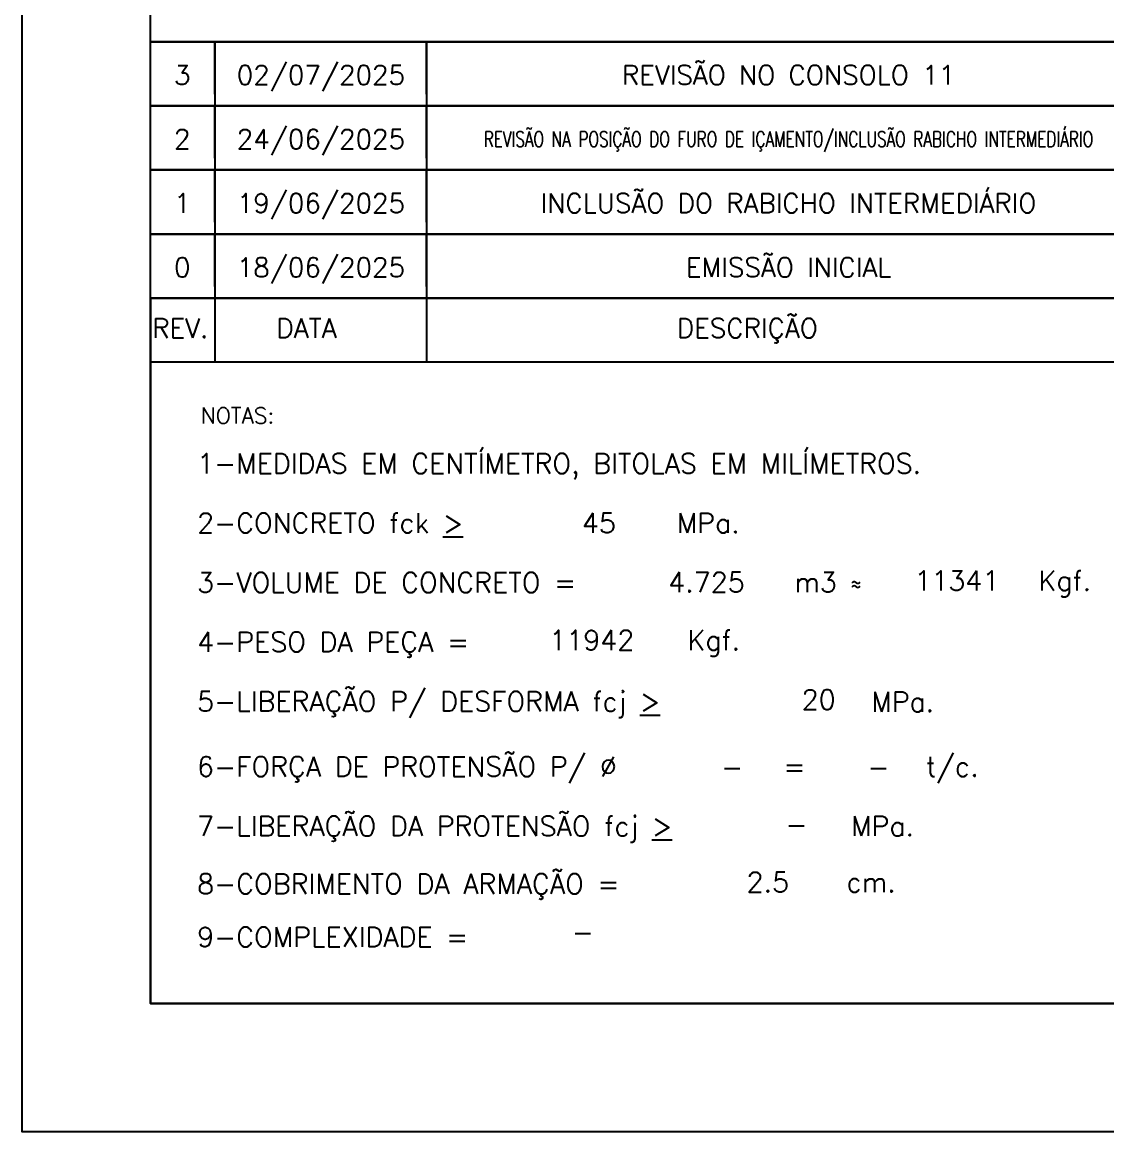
# Model space of a CAD drawing. Header units: centimetres. Extents: x 1658 to 19651, y 8082 to 11444.
# Drawn here: x 6913 to 7547, y 8294 to 8943 of the extents above; entities that cross this region are included whole.
import ezdxf
from ezdxf.enums import TextEntityAlignment as Align

# ---------------------------------------------------------------- set-up
doc = ezdxf.new("R2010")
doc.units = ezdxf.units.CM
doc.header["$LTSCALE"] = 50
doc.header["$MEASUREMENT"] = 0
for name, color, linetype in [('FORMATO-PRECON', 2, 'Continuous'), ('HACHURAS-PRECON', 1, 'Continuous'), ('LINHA-01-PRECON', 1, 'Continuous'), ('NOTAS-PRECON', 2, 'Continuous')]:
    doc.layers.add(name, color=color, linetype=linetype)
doc.styles.add('PRECON-ROMANS', font='romans.shx')
doc.styles.add('ROMANS', font='ROMANS.SHX', dxfattribs={"oblique": 15, "height": 3})

# ---------------------------------------------------------------- blocks, each defined once
blk = doc.blocks.new('A$C2E607E54')
at = {"layer": 'FORMATO-PRECON'}
blk.add_lwpolyline([(0, 4200), (2970, 4200), (2970, 0), (0, 0)], close=True, dxfattribs=at)
at = {"layer": 'FORMATO-PRECON', "color": 6}
blk.add_lwpolyline([(100, 3950), (2870, 3950), (2870, 100), (100, 100)], close=True, dxfattribs=at)
blk = doc.blocks.new('NOTAS')
at = {"layer": 'NOTAS-PRECON', "color": 3, "style": 'ROMANS'}
blk.add_text('NOTAS:', height=11.934, dxfattribs=at).set_placement((9112.66, 411.64))
at = {"layer": 'NOTAS-PRECON', "style": 'ROMANS'}
for s, height, p in [('1-MEDIDAS EM CENTÍMETRO, BITOLAS EM MILÍMETROS. ', 14.918, (9109.87, 374.01)), ('2-CONCRETO fck %%U>%%U ', 14.918, (9109.87, 329.26)), ('3-VOLUME DE CONCRETO =', 14.918, (9109.87, 284.5)), ('≈ ', 14.918, (9601.3, 284.5)), ('4-PESO DA PEÇA =', 14.918, (9109.87, 239.75)), ('5-LIBERAÇÃO P/ DESFORMA fcj %%U>', 14.918, (9109.87, 194.99)), ('6-FORÇA DE PROTENSÃO P/ %%C', 14.918, (9109.8, 145.91)), ('t/c.', 14.918, (9658.13, 145.91)), ('=', 14.92, (9550.92, 145.91)), ('7-LIBERAÇÃO DA PROTENSÃO fcj %%U>', 14.918, (9109.8, 101.16)), ('MPa.', 14.918, (9601.83, 101.16)), ('8-COBRIMENTO DA ARMAÇÃO =', 14.918, (9109.87, 57.65)), ('9-COMPLEXIDADE =', 14.918, (9109.87, 17.65))]:
    blk.add_text(s, height=height, dxfattribs=at).set_placement(p)
at = {"layer": 'NOTAS-PRECON', "color": 2, "style": 'PRECON-ROMANS'}
for s, p in [('   MPa.', (9477.69, 336.71)), ('Kgf.', (9762.59, 293.31)), ('m3', (9575.11, 292.2)), ('Kgf.', (9498.56, 248.56)), ('MPa.', (9640.7, 202.11)), ('cm.', (9616.92, 66.45))]:
    blk.add_text(s, height=14.918, dxfattribs=at).set_placement(p, align=Align.MIDDLE_CENTER)
at = {"layer": 'NOTAS-PRECON', "color": 2, "style": 'PRECON-ROMANS', "flags": 8}
for tag, p in [('A', (9412.09, 336.71)), ('C', (9681.39, 293.31)), ('B', (9493.07, 292.2)), ('D', (9406.74, 248.56)), ('E', (9577.42, 203.8)), ('F', (9512.42, 153.03)), ('G', (9622.34, 153.03)), ('H', (9560.85, 109.97)), ('I', (9539.19, 66.45))]:
    blk.add_attdef(tag, text='', height=14.92, dxfattribs=at).set_placement(p, align=Align.MIDDLE_CENTER)
at = {"layer": 'NOTAS-PRECON', "color": 2, "style": 'PRECON-ROMANS'}
blk.add_attdef('J', (9391.75, 21.32), '', height=14.92, dxfattribs=at)
blk = doc.blocks.new('A$C6E105C5C')
at = {"layer": 'FORMATO-PRECON', "color": 6}
for q in [(1020, 50), (0, 0)]:
    blk.add_line((0, 50), q, dxfattribs=at)
at = {"layer": 'FORMATO-PRECON', "color": 3}
blk.add_lwpolyline([(0, 50), (1020, 50), (1020, 0), (0, 0)], close=True, dxfattribs=at)
at = {"layer": 'FORMATO-PRECON', "color": 1}
for points in [[(50, 50), (50, 0)], [(215, 50), (215, 0)], [(780, 50), (780, 0)], [(920, 50), (920, 0)]]:
    blk.add_lwpolyline(points, dxfattribs=at)
at = {"layer": 'FORMATO-PRECON', "style": 'ROMANS'}
for s, p in [('DESCRIÇÃO', (410.16, 19.18)), ('REV.', (1.28, 19.18)), ('DATA', (98.07, 19.18)), ('DES.', (824.62, 19.18)), ('VISTO', (940.04, 19.18))]:
    blk.add_text(s, height=15, dxfattribs=at).set_placement(p)
blk = doc.blocks.new('REV-A3-V')
at = {"layer": 'FORMATO-PRECON', "color": 1}
for p, q in [((780, 50), (780, 9.14)), ((920, 50), (920, 9.14))]:
    blk.add_line(p, q, dxfattribs=at)
for points in [[(1020, 50), (0, 50)], [(50, 9.14), (50, 50)], [(50, 50), (50, 0)], [(215, 9.14), (215, 50)], [(215, 50), (215, 0)], [(780, 50), (780, 0)], [(920, 50), (920, 0)]]:
    blk.add_lwpolyline(points, dxfattribs=at)
blk.add_lwpolyline([(1020, 0), (0, 0), (0, 50), (1020, 50)], close=True, dxfattribs=at)
at = {"layer": 'FORMATO-PRECON', "color": 2, "style": 'PRECON-ROMANS', "flags": 12}
for p in [(24.75, 24.02), (132.78, 24.02), (497.22, 24.02)]:
    blk.add_attdef('X', text='', height=15, dxfattribs=at).set_placement(p, align=Align.MIDDLE_CENTER)
at = {"layer": 'FORMATO-PRECON', "style": 'PRECON-ROMANS', "flags": 12}
for p in [(849.12, 22.55), (970.03, 22.55)]:
    blk.add_attdef('X', text='', height=15, dxfattribs=at).set_placement(p, align=Align.MIDDLE_CENTER)

msp = doc.modelspace()

# ---------------------------------------------------------------- linework, layer by layer
at = {"layer": 'FORMATO-PRECON', "color": 6}
msp.add_lwpolyline([(9065.86, 8743.94), (6988.36, 8743.94), (6988.36, 8368.94), (9065.86, 8368.94)], close=True, dxfattribs=at)

# ---------------------------------------------------------------- block references
at = {"color": 1}
ref = msp.add_blockref('REV-A3-V', (6988.36, 8893.94), dxfattribs=dict(at, xscale=0.749999976233481, yscale=0.749999976233481, zscale=0.749999976233481, rotation=359.9999999942736))
ref.add_attrib('X', '3', dxfattribs={"layer": 'FORMATO-PRECON', "color": 2, "height": 11.25, "rotation": 360, "style": 'PRECON-ROMANS', "flags": 12}).set_placement((7006.92, 8911.96), align=Align.MIDDLE_CENTER)
ref.add_attrib('X', '02/07/2025', dxfattribs={"layer": 'FORMATO-PRECON', "color": 2, "height": 11.25, "rotation": 360, "style": 'PRECON-ROMANS', "flags": 12}).set_placement((7087.94, 8911.96), align=Align.MIDDLE_CENTER)
ref.add_attrib('X', 'REVISÃO NO CONSOLO 11', dxfattribs={"layer": 'FORMATO-PRECON', "color": 2, "height": 11.25, "rotation": 360, "style": 'PRECON-ROMANS', "flags": 12}).set_placement((7361.27, 8911.96), align=Align.MIDDLE_CENTER)
ref.add_attrib('X', 'SABRINA', dxfattribs={"layer": 'FORMATO-PRECON', "height": 11.25, "rotation": 360, "style": 'PRECON-ROMANS', "flags": 12}).set_placement((7625.2, 8910.86), align=Align.MIDDLE_CENTER)
ref.add_attrib('X', 'KARLA', dxfattribs={"layer": 'FORMATO-PRECON', "height": 11.25, "rotation": 360, "style": 'PRECON-ROMANS', "width": 0.8, "flags": 12}).set_placement((7715.88, 8910.86), align=Align.MIDDLE_CENTER)
ref = msp.add_blockref('REV-A3-V', (6988.36, 8856.44), dxfattribs=dict(at, xscale=0.749999976233481, yscale=0.749999976233481, zscale=0.749999976233481, rotation=359.9999999942736))
ref.add_attrib('X', '2', dxfattribs={"layer": 'FORMATO-PRECON', "color": 2, "height": 11.25, "rotation": 360, "style": 'PRECON-ROMANS', "flags": 12}).set_placement((7006.92, 8874.46), align=Align.MIDDLE_CENTER)
ref.add_attrib('X', '24/06/2025', dxfattribs={"layer": 'FORMATO-PRECON', "color": 2, "height": 11.25, "rotation": 360, "style": 'PRECON-ROMANS', "flags": 12}).set_placement((7087.94, 8874.46), align=Align.MIDDLE_CENTER)
ref.add_attrib('X', 'REVISÃO NA POSIÇÃO DO FURO DE IÇAMENTO/INCLUSÃO RABICHO INTERMEDIÁRIO', dxfattribs={"layer": 'FORMATO-PRECON', "color": 2, "height": 9, "rotation": 360, "style": 'PRECON-ROMANS', "width": 0.725, "flags": 12}).set_placement((7361.27, 8874.46), align=Align.MIDDLE_CENTER)
ref.add_attrib('X', 'SABRINA', dxfattribs={"layer": 'FORMATO-PRECON', "height": 11.25, "rotation": 360, "style": 'PRECON-ROMANS', "flags": 12}).set_placement((7625.2, 8873.36), align=Align.MIDDLE_CENTER)
ref.add_attrib('X', 'CRISTIANE', dxfattribs={"layer": 'FORMATO-PRECON', "height": 11.25, "rotation": 360, "style": 'PRECON-ROMANS', "width": 0.8, "flags": 12}).set_placement((7715.88, 8873.36), align=Align.MIDDLE_CENTER)
ref = msp.add_blockref('REV-A3-V', (6988.36, 8818.94), dxfattribs=dict(at, xscale=0.749999976233481, yscale=0.749999976233481, zscale=0.749999976233481, rotation=359.9999999942736))
ref.add_attrib('X', '1', dxfattribs={"layer": 'FORMATO-PRECON', "color": 2, "height": 11.25, "rotation": 360, "style": 'PRECON-ROMANS', "flags": 12}).set_placement((7006.92, 8836.96), align=Align.MIDDLE_CENTER)
ref.add_attrib('X', '19/06/2025', dxfattribs={"layer": 'FORMATO-PRECON', "color": 2, "height": 11.25, "rotation": 360, "style": 'PRECON-ROMANS', "flags": 12}).set_placement((7087.94, 8836.96), align=Align.MIDDLE_CENTER)
ref.add_attrib('X', 'INCLUSÃO DO RABICHO INTERMEDIÁRIO', dxfattribs={"layer": 'FORMATO-PRECON', "color": 2, "height": 11.25, "rotation": 360, "style": 'PRECON-ROMANS', "flags": 12}).set_placement((7361.27, 8836.96), align=Align.MIDDLE_CENTER)
ref.add_attrib('X', 'SABRINA', dxfattribs={"layer": 'FORMATO-PRECON', "height": 11.25, "rotation": 360, "style": 'PRECON-ROMANS', "flags": 12}).set_placement((7625.2, 8835.86), align=Align.MIDDLE_CENTER)
ref.add_attrib('X', 'CRISTIANE', dxfattribs={"layer": 'FORMATO-PRECON', "height": 11.25, "rotation": 360, "style": 'PRECON-ROMANS', "width": 0.8, "flags": 12}).set_placement((7715.88, 8835.86), align=Align.MIDDLE_CENTER)
ref = msp.add_blockref('REV-A3-V', (6988.36, 8781.44), dxfattribs=dict(at, xscale=0.749999976233481, yscale=0.749999976233481, zscale=0.749999976233481, rotation=359.9999999942736))
ref.add_attrib('X', '0', dxfattribs={"layer": 'FORMATO-PRECON', "color": 2, "height": 11.25, "rotation": 360, "style": 'PRECON-ROMANS', "flags": 12}).set_placement((7006.92, 8799.46), align=Align.MIDDLE_CENTER)
ref.add_attrib('X', '18/06/2025', dxfattribs={"layer": 'FORMATO-PRECON', "color": 2, "height": 11.25, "rotation": 360, "style": 'PRECON-ROMANS', "flags": 12}).set_placement((7087.94, 8799.46), align=Align.MIDDLE_CENTER)
ref.add_attrib('X', 'EMISSÃO INICIAL', dxfattribs={"layer": 'FORMATO-PRECON', "color": 2, "height": 11.25, "rotation": 360, "style": 'PRECON-ROMANS', "flags": 12}).set_placement((7361.27, 8799.46), align=Align.MIDDLE_CENTER)
ref.add_attrib('X', 'SABRINA', dxfattribs={"layer": 'FORMATO-PRECON', "height": 11.25, "rotation": 360, "style": 'PRECON-ROMANS', "flags": 12}).set_placement((7625.2, 8798.36), align=Align.MIDDLE_CENTER)
ref.add_attrib('X', 'CRISTIANE', dxfattribs={"layer": 'FORMATO-PRECON', "height": 11.25, "rotation": 360, "style": 'PRECON-ROMANS', "width": 0.8, "flags": 12}).set_placement((7715.88, 8798.36), align=Align.MIDDLE_CENTER)
at = {"color": 1, "xscale": 0.749999976233481, "yscale": 0.749999976233481, "zscale": 0.749999976233481, "rotation": 359.9999999942736}
msp.add_blockref('A$C6E105C5C', (6988.36, 8743.94), dxfattribs=at)
at = {"layer": 'HACHURAS-PRECON', "xscale": 0.7499999999999996, "yscale": 0.7499999999999996, "zscale": 0.7499999999999996}
msp.add_blockref('A$C2E607E54', (6913.36, 8293.94), dxfattribs=at)
at = {"layer": 'LINHA-01-PRECON', "color": 2}
ref = msp.add_blockref('NOTAS', (-62.39, 8388.34), dxfattribs=dict(at, xscale=0.7769605263177026, yscale=0.7769605263177026, zscale=0.7769605263177026))
ref.add_attrib('A', '45', dxfattribs={"layer": 'NOTAS-PRECON', "color": 2, "height": 11.591, "style": 'PRECON-ROMANS'}).set_placement((7250.44, 8649.95), align=Align.MIDDLE_CENTER)
ref.add_attrib('B', '4.725', dxfattribs={"layer": 'NOTAS-PRECON', "color": 2, "height": 11.591, "style": 'PRECON-ROMANS'}).set_placement((7313.35, 8615.37), align=Align.MIDDLE_CENTER)
ref.add_attrib('C', '11341', dxfattribs={"layer": 'NOTAS-PRECON', "color": 2, "height": 11.591, "style": 'PRECON-ROMANS'}).set_placement((7459.67, 8616.23), align=Align.MIDDLE_CENTER)
ref.add_attrib('D', '11942', dxfattribs={"layer": 'NOTAS-PRECON', "color": 2, "height": 11.591, "style": 'PRECON-ROMANS'}).set_placement((7246.28, 8581.45), align=Align.MIDDLE_CENTER)
ref.add_attrib('E', '20', dxfattribs={"layer": 'NOTAS-PRECON', "color": 2, "height": 11.591, "style": 'PRECON-ROMANS'}).set_placement((7378.89, 8546.68), align=Align.MIDDLE_CENTER)
ref.add_attrib('F', '-', dxfattribs={"layer": 'NOTAS-PRECON', "color": 2, "height": 11.59, "style": 'PRECON-ROMANS'}).set_placement((7328.39, 8507.23), align=Align.MIDDLE_CENTER)
ref.add_attrib('G', '-', dxfattribs={"layer": 'NOTAS-PRECON', "color": 2, "height": 11.59, "style": 'PRECON-ROMANS'}).set_placement((7413.79, 8507.23), align=Align.MIDDLE_CENTER)
ref.add_attrib('H', '-', dxfattribs={"layer": 'NOTAS-PRECON', "color": 2, "height": 11.59, "style": 'PRECON-ROMANS'}).set_placement((7366.01, 8473.78), align=Align.MIDDLE_CENTER)
ref.add_attrib('I', '2.5', dxfattribs={"layer": 'NOTAS-PRECON', "color": 2, "height": 11.591, "style": 'PRECON-ROMANS'}).set_placement((7349.19, 8439.97), align=Align.MIDDLE_CENTER)
ref.add_attrib('J', '-', (7234.63, 8404.9), dxfattribs={"layer": 'NOTAS-PRECON', "color": 2, "height": 11.59, "style": 'PRECON-ROMANS'})

doc.saveas('drawing.dxf')
